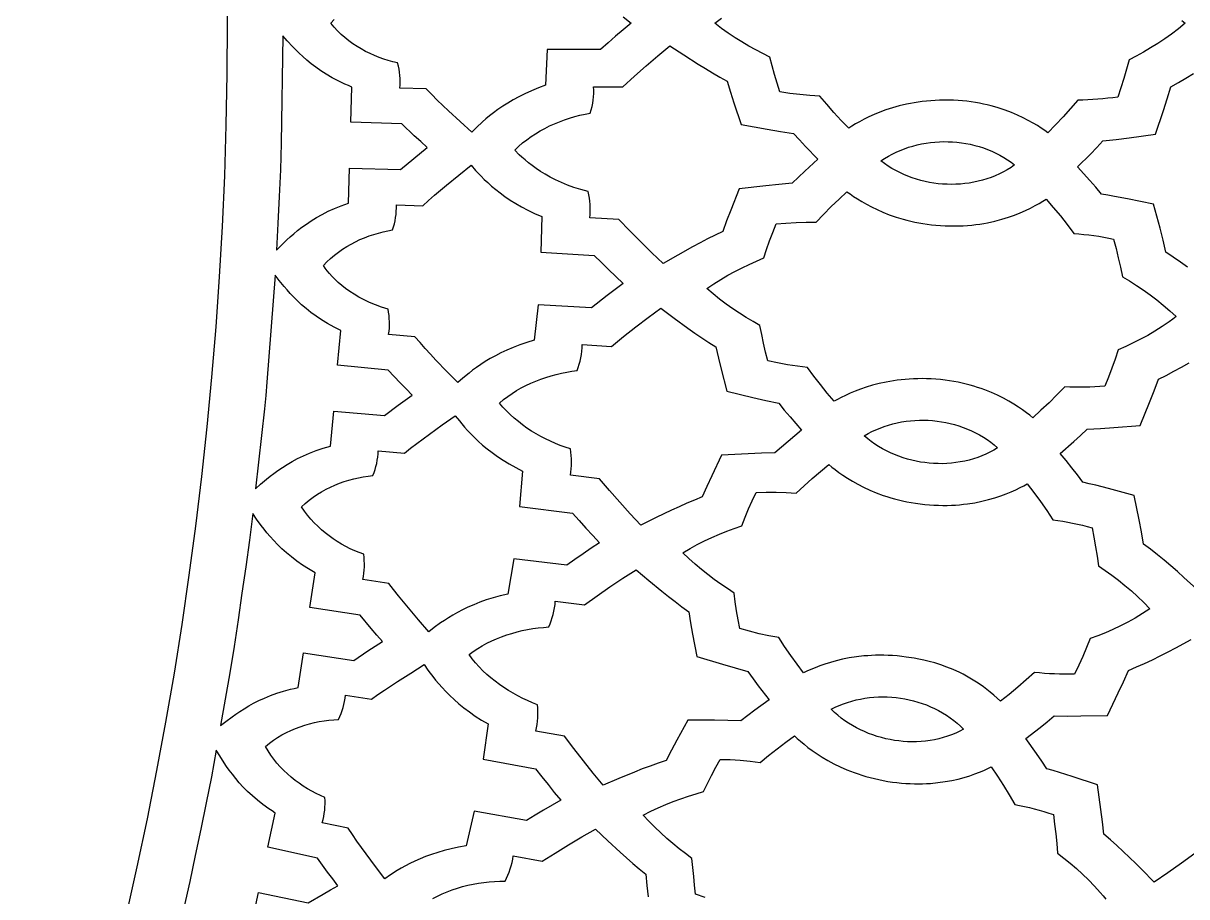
# Model space of a CAD drawing. Extents: x -550 to 550, y -550 to 550.
# Drawn here: x 336.6 to 441.3, y -78.6 to 0 of the extents above; entities that cross this region are included whole.
import ezdxf

# ---------------------------------------------------------------- set-up
doc = ezdxf.new("R2010")
doc.units = 0
doc.layers.add('LAYER_1', color=18, linetype='CONTINUOUS')
doc.layers.add('LAYER_10', color=4, linetype='CONTINUOUS')

msp = doc.modelspace()

# ---------------------------------------------------------------- linework, layer by layer
at = {"layer": 'LAYER_1'}
msp.add_lwpolyline([(0, 549.9999999999998, 0.4142135623730951), (-550, -4.34e-14, 0.4142135623730951), (0, -549.9999999999998, 0.4142135623730951), (550, -4.34e-14, 0.4142135623730951)], format="xyb", close=True, dxfattribs=at)
for points in [[(390.6041266297158, 0.5766104530025714), (391.297607421875, -0.0010000000525921), (390.6041266096468, -0.5786104539468488), (389.9168530785062, -1.163392981868273), (389.2354703298899, -1.754862950028682), (388.5596618652344, -2.352535724639893), (383.7478942871094, -2.369419097900391), (383.6156005859375, -5.577331066131592), (382.9595269610803, -5.814370763396285), (382.3393928263871, -6.066377154846021), (381.7543995860473, -6.330894970769108), (381.20374864425, -6.605468941453852), (380.6866414051846, -6.887643797188554), (380.2022792730404, -7.174964268261522), (379.7498636520067, -7.464975084961061), (379.3285959462727, -7.755220977575476), (378.9376775600277, -8.043246676393071), (378.576309897461, -8.326596911702154), (378.243694362762, -8.602816413791027), (377.9390323601199, -8.869449912947998), (377.4103745677635, -9.36413782361945), (376.9839477539062, -9.79101848602295), (375.9322110004426, -8.842783551723592), (374.8906293967937, -7.883026033551298), (374.3764402218686, -7.396271978808239), (373.8681419692597, -6.903572086051475), (373.3668520172545, -6.40390462459918), (372.8736877441406, -5.896247863769531), (370.5031127929688, -5.834432601928711), (370.5224908577202, -5.550317682229917), (370.5288982588606, -5.264778189649545), (370.5224553186664, -4.978659038427294), (370.5032823594137, -4.692805142802859), (370.4714997033789, -4.408061417015942), (370.4272276728381, -4.125272775306239), (370.3705865900676, -3.845284131913449), (370.3016967773438, -3.568940401077271), (369.8813157195162, -3.467133965670016), (369.4621024329891, -3.34974855362218), (369.045078868645, -3.21665995022722), (368.6312669773663, -3.067743940778589), (368.2216887100356, -2.902876310569745), (367.8173660175351, -2.721932844894143), (367.4193208507475, -2.524789329045237), (367.0285751605551, -2.311321548316482), (366.6461508978405, -2.081405288001336), (366.2730700134862, -1.834916333393251), (365.9103544583747, -1.571730469785685), (365.5590261833883, -1.291723482472091), (365.2201071394095, -0.9947711567459266), (364.8946192773209, -0.680749277900646), (364.5835845480048, -0.3495336312297046), (364.2880249023438, -0.0010000020265579), (364.5835845330755, 0.3475336364859544)], [(440.8504146339371, 0.2527592033626813), (441.1515808105469, -0.0010000020265579), (440.5471645431041, -0.5006035325623686), (439.9345957973678, -0.9698520341203991), (439.314240800328, -1.411354389826524), (438.6864657789749, -1.827719482806615), (438.0516369602989, -2.221556196186548), (437.41012057129, -2.595473413092196), (436.7622828389384, -2.952080016649432), (436.1084899902344, -3.293984889984131), (435.873473943893, -4.133135905327554), (435.627027413139, -4.969085881801671), (435.3691988286475, -5.801595145539626), (435.1000366210938, -6.630424022674561), (434.6532439939006, -6.693106234880455), (434.20523646347, -6.748055478450794), (433.7562144022487, -6.7952798756627), (433.3063781826836, -6.83478754879329), (432.8559281772215, -6.866586620119689), (432.4050647583093, -6.890685211919013), (431.9539882983938, -6.907091446468383), (431.5028991699219, -6.915813446044922), (430.8533251239733, -7.672348733817311), (430.1866117060372, -8.41416610283898), (429.5033441440669, -9.140769917740352), (428.8041076660156, -9.851664543151855), (428.5268464912898, -9.649655923909409), (428.2116870800137, -9.43263292863621), (427.8587559785896, -9.204338835396634), (427.4681797334199, -8.968516922255048), (427.0400848909072, -8.728910467275828), (426.5745979974539, -8.48926274852334), (426.0718455994626, -8.253317044061959), (425.5319542433354, -8.024816631956057), (424.955050475475, -7.807504790270004), (424.3412608422838, -7.605124797068171), (424.0205733719399, -7.510704018043954), (423.6907118901642, -7.421419930414932), (423.3516922152571, -7.33774044393915), (423.0035301655187, -7.260133468374655), (422.6462415592495, -7.189066913479494), (422.2798422147497, -7.125008689011714), (421.9043479503198, -7.06842670472936), (421.5197745842598, -7.019788870390479), (421.1261379348701, -6.979563095753118), (420.7234538204512, -6.948217290575322), (420.3117380593033, -6.92621936461514), (419.8910064697266, -6.914037227630615), (419.4717754844748, -6.912176847404246), (419.0611697362992, -6.920006799060366), (418.6592170459862, -6.937079361920886), (418.2659452343223, -6.962946815307717), (417.8813821220943, -6.997161438542769), (417.5055555300885, -7.039275510947952), (417.1384932790918, -7.088841311845179), (416.7802231898905, -7.145411120556361), (416.4307730832713, -7.208537216403405), (416.0901707800208, -7.277771878708226), (415.435620866772, -7.432776019978834), (414.8167960164368, -7.606841778943474), (414.2339187953078, -7.796387390177429), (413.6872117696776, -7.997831088255987), (413.1768975058388, -8.207591107754435), (412.7031985700841, -8.422085683248056), (412.2663375287059, -8.63773304931214), (411.8665369479971, -8.850951440521971), (411.5040193942502, -9.058159091452834), (411.1790074337578, -9.255774236680018), (410.8917236328125, -9.440215110778809), (410.2188877404175, -8.735489641551386), (409.559715684402, -8.017712443576777), (408.9148370923378, -7.287082651590879), (408.2848815917969, -6.54379940032959), (407.384419580534, -6.492284685786672), (406.4855859047351, -6.412288059794321), (405.5897325919984, -6.303915753552332), (404.6982116699219, -6.167273998260498), (404.455220554173, -5.392834113334593), (404.2229950545239, -4.615015267089744), (404.0017085510504, -3.834016871292027), (403.7915344238281, -3.05003833770752), (403.1541991167537, -2.729018079043721), (402.5215648866777, -2.395745276980875), (401.8939343861156, -2.047759127033318), (401.2716102675832, -1.682598824715384), (400.654895183596, -1.297803565541406), (400.0440917866698, -0.8909125450257194), (399.4395027293201, -0.4594649586826586), (398.8414306640625, -0.0010000020265579), (399.439502715642, 0.4574649648286148)], [(441.3666117860056, -21.93520757659194), (440.7287531423988, -21.47631013662838), (440.0824951313281, -21.02973156440191), (439.4268188476562, -20.59723854064941), (439.1708814340403, -19.5133534830954), (438.8949552327803, -18.43423712094301), (438.3230895996094, -16.28094291687012), (435.9783453636579, -15.80014293821525), (434.803008667226, -15.57570035534729), (434.2138201885988, -15.47229136084223), (433.6233215332031, -15.37659454345703), (433.1092415040408, -14.74400218592622), (432.5776279432857, -14.12568407320548), (431.4837799072266, -12.91509389877319), (432.636766185951, -11.76707057171635), (433.2030448609912, -11.18351861812141), (433.7536010742188, -10.58546924591064), (434.9436035498263, -10.45726115063197), (436.1307809643994, -10.3035129265138), (438.5011291503906, -9.96381664276123), (439.2071937390558, -7.848724430432751), (439.5503877177763, -6.788086214356244), (439.8739013671875, -5.721429347991943), (440.555540843043, -5.328916347315737), (441.2286405583417, -4.921785835948032), (441.8941108991477, -4.501862476957741)], [(442.2056579589844, -50.88897323608398), (441.0438501799525, -49.83322330122067), (440.4565550801499, -49.31196532569079), (439.8634959834584, -48.79739419182042), (439.2635454973553, -48.29121653490328), (438.6555762293171, -47.79513899023311), (438.038460786821, -47.31086819310364), (437.4110717773438, -46.84011077880859), (437.2236405014639, -45.74325841128984), (437.0159490997634, -44.64991637780439), (436.5802307128906, -42.4669189453125), (434.2694664336425, -41.84685272461138), (433.1101674284203, -41.55258036847741), (432.5284723506566, -41.41415298732666), (431.9450073242188, -41.28334808349609), (431.707908666924, -40.94839358378639), (431.4637855896062, -40.618534632797), (430.9595809730646, -39.97044631071856), (430.4426230709183, -39.33176898473958), (429.9231414794922, -38.69518852233887), (431.1460943912734, -37.61840073536464), (431.7479945861954, -37.06989753467734), (432.3351440429688, -36.50601196289062), (433.5311948455185, -36.44923047184911), (434.7259546967812, -36.36679407809847), (437.1134033203125, -36.16955184936523), (437.9508635962284, -34.10098764813617), (438.3599931984522, -33.06301418347475), (438.7499084472656, -32.017822265625), (439.4550373313219, -31.66684723183159), (440.1525360141494, -31.30078029586914), (440.8432025489261, -30.9214964522153), (441.5278349888301, -30.53087069534772)], [(442.0216192179802, -74.65634147536856), (440.8202633729865, -75.54242936652855), (439.6017506950153, -76.40476961543989), (438.3667602539062, -77.24282836914062), (437.2728388774874, -76.11991047301589), (436.7190806187472, -75.56468160178245), (436.1591532229273, -75.01578658584585), (435.5918286224837, -74.47486077826419), (435.0158787498722, -73.94353953209564), (434.4300755375486, -73.42345820039836), (433.8331909179688, -72.91625213623047), (433.7151086884058, -71.8104416706352), (433.5765540983311, -70.70686792157028), (433.2741394042969, -68.50277709960938), (430.9942249199581, -67.74411540217686), (429.8494470063646, -67.3802161130811), (429.2745081814644, -67.20681044113793), (428.6973571777344, -67.04088592529297), (428.2488398285175, -66.35202563480861), (427.7826194598879, -65.67470925776405), (426.8271484375, -64.33528518676758), (428.115775074092, -63.33407069871487), (428.7511600809826, -62.82279501061256), (429.3727722167969, -62.29526519775391), (430.5705944579066, -62.31018421134523), (431.7686637096214, -62.29941953951018), (434.1646728515625, -62.24546432495117), (435.1306485756706, -60.23162549932531), (435.6042794295508, -59.22041833891873), (436.0592041015625, -58.20081329345703), (436.7843780807941, -57.89370487388165), (437.5032070668176, -57.57168304781007), (438.2161147902308, -57.23620938361422), (438.9235249816313, -56.88874544966605), (439.625861371617, -56.53075281433751), (440.3235476907856, -56.16369304600054), (441.7066650390625, -55.40821838378906)], [(397.9634384963626, -78.62677110690046), (397.111328125, -78.3332290649414), (397.0188106600072, -77.52772076700136), (396.937265499606, -76.72097115636866), (396.78515625, -75.10629272460938), (396.2079702068947, -74.6750308359434), (395.6374947854813, -74.23259772135043), (395.074440519904, -73.77662451432707), (394.5195179443072, -73.30474234836996), (393.973437592835, -72.81458235697573), (393.4369099996318, -72.30377567364101), (392.9106456988418, -71.76995343186248), (392.3953552246094, -71.21074676513672), (393.0684472800937, -70.86706585161599), (393.7431959609026, -70.55110090551872), (394.4197298745656, -70.26037653078072), (395.0981776286121, -69.99241733133783), (395.7786678305713, -69.74474791112593), (396.4613290879726, -69.51489287408081), (397.1462900083452, -69.30037682413837), (397.8336791992188, -69.09872436523438), (398.1875163167069, -68.3659526586097), (398.5516602068317, -67.63815882908817), (398.9259160711773, -66.91551005706847), (399.3100891113281, -66.19817352294922), (400.212429432109, -66.22308697457734), (401.1139818389566, -66.2765412153639), (402.0133986730056, -66.35842330427907), (402.9093322753906, -66.46862030029297), (403.6681057006072, -65.85243716616505), (404.4392866101085, -65.25158428170974), (405.2207131305712, -64.663962083548), (406.0102233886719, -64.08747100830078), (406.260254949773, -64.31908834461922), (406.5447582005629, -64.5706621234174), (406.8641791474661, -64.83860101894174), (407.2189637969067, -65.11931370543863), (407.6095581553092, -65.40920885715443), (408.0364082290977, -65.7046951483355), (408.4999600246965, -66.00218125322826), (409.0006595485301, -66.29807584607906), (409.5389528070226, -66.58878760113431), (410.1152858065984, -66.87072519264038), (410.7301045536817, -67.14029729484365), (411.0520854595463, -67.26932399815873), (411.3838550546969, -67.39391258199049), (411.7254690899366, -67.51361413061977), (412.0769833160683, -67.62797972832732), (412.4384534838952, -67.73656045939396), (412.8099353442202, -67.83890740810048), (413.1914846478464, -67.93457165872769), (413.5831571455768, -68.02310429555638), (413.9850085882145, -68.10405640286734), (414.3970947265625, -68.1769790649414), (414.814031657141, -68.24027003421551), (415.223857315558, -68.29233440368431), (415.6264704581207, -68.33362525772077), (416.0217698411363, -68.36459568069793), (416.4096542209122, -68.38569875698877), (416.7900223537555, -68.3973875709663), (417.1627729959735, -68.40011520700351), (417.5278049038733, -68.39433474947342), (417.8850168337624, -68.38049928274901), (418.2343075419478, -68.35906189120328), (418.908720318437, -68.29519367113991), (419.5502332837985, -68.2063547642673), (420.1580364884906, -68.09616984556948), (420.731319982971, -67.96826359003043), (421.2692738176977, -67.82626067263415), (421.7710880431287, -67.67378576836467), (422.2359527097219, -67.514463552206), (422.6630578679352, -67.35191869914212), (423.0515935682265, -67.18977588415706), (423.4007498610538, -67.03165978223481), (423.709716796875, -66.88119506835938), (424.2704255812922, -67.70171080078892), (424.8081071513442, -68.5379088682985), (425.3245400163297, -69.38754118879264), (425.8215026855469, -70.24835968017578), (426.2634229091425, -70.33741356405645), (426.703960147819, -70.43402235345667), (427.1429144891515, -70.53816133602105), (427.5800860207149, -70.64980579939422), (428.0152748300845, -70.7689310312208), (428.4482810048355, -70.89551231914541), (428.8789046325426, -71.02952495081266), (429.3069458007812, -71.17094421386719), (429.4163741649263, -72.03339148569538), (429.513966756262, -72.89734033715831), (429.5997160451502, -73.76254539638487), (429.6736145019531, -74.6287612915039), (430.2525770211948, -75.08125303102251), (430.8230299467268, -75.54716691773257), (431.384158860096, -76.02900641848484), (431.9351493428489, -76.52927500013013), (432.4751869765324, -77.05047612951915), (433.0034573426931, -77.59511327350268), (433.5191460228776, -78.16568989893145), (433.7720177249622, -78.46148785057866), (434.0214385986328, -78.76470947265625)], [(357.4626263649805, -79.71174651398417), (357.77099609375, -78.16743469238281), (362.2526550292969, -79.09847259521484), (363.586475180135, -78.32301188019795), (364.258011171697, -77.94314593626018), (364.9337158203125, -77.57055282592773), (364.4628134909171, -76.95424586458913), (363.9986345813828, -76.33297304788331), (363.0849914550781, -75.0798110961914), (358.6118774414062, -74.10746765136719), (359.2911376953125, -71.0315933227539), (358.9984509975319, -70.8446071936369), (358.7160756277334, -70.65514993832596), (358.1814083170452, -70.27008431284321), (357.6854346531727, -69.87892097374751), (357.2264535260406, -69.48418444848079), (356.8027638255738, -69.08839926448493), (356.412664441697, -68.69408994920188), (356.0544542643349, -68.30378103007351), (355.7264321834124, -67.91999703454172), (355.4268970888542, -67.54526249004843), (355.154147870585, -67.18210192403552), (354.9064834185297, -66.83303986394492), (354.6822026226131, -66.50060083721851), (354.2969875588947, -65.89568999362592), (353.9848937988281, -65.38756561279297), (353.7717553706594, -66.57357191689644), (353.548050104358, -67.75762857023786), (353.0768236581172, -70.12135286549555), (352.5869836616264, -72.4816583802882), (352.0942993164062, -74.84146499633789), (351.5911653652924, -77.198781954735), (351.06346915612, -79.55062690826244)], [(373.4590095635126, -78.71385920970937), (373.88325295353, -78.49266284818678), (374.3179834166019, -78.28910003136808), (374.762121636006, -78.10298392538385), (375.2145882950199, -77.93412769636475), (375.6743040769211, -77.78234451044136), (376.1401896649872, -77.64744753374427), (376.6111657424959, -77.52924993240411), (377.0861529927248, -77.4275648725515), (377.5640720989513, -77.34220552031704), (378.0438437444532, -77.27298504183133), (378.5243886125079, -77.219716603225), (379.0046273863932, -77.18221337062863), (379.4834807493866, -77.16028851017288), (379.9598693847656, -77.15375518798828), (380.0975548381964, -76.88857821483967), (380.2230860105726, -76.61631597702592), (380.3360673646437, -76.33788948476624), (380.4361033631585, -76.05421974827992), (380.5227984688664, -75.76622777778618), (380.5957571445166, -75.47483458350432), (380.6545838528583, -75.18096117565355), (380.6988830566406, -74.88552856445312), (383.2910766601562, -75.36927032470703), (384.4786198347679, -74.62509955362978), (385.6756203901024, -73.89603992875814), (386.8811471151317, -73.18111091323789), (388.0942687988281, -72.47933197021484), (389.2019433837191, -73.52161939292205), (390.3196737385217, -74.55354791735994), (390.8852682036595, -75.0618711773652), (391.4569266600986, -75.56309701436788), (392.035832457447, -76.0557228622229), (392.6231689453125, -76.53824615478516), (392.7269064898347, -77.55685425167479), (392.8501090334412, -78.57343433421806)]]:
    msp.add_lwpolyline(points, dxfattribs=at)
for points in [[(359.3927917480469, -20.40242195129395), (359.8125959888403, -19.97970395053703), (360.3275135399035, -19.48128224982879), (360.6232028055709, -19.21079843338989), (360.9457459973472, -18.92992779763951), (361.2961683147463, -18.64151671113645), (361.6754949572819, -18.34841154243949), (362.0847511244679, -18.0534586601074), (362.5249620158181, -17.75950443269899), (362.9971528308463, -17.46939522877303), (363.5023487690662, -17.18597741688831), (364.0415750299918, -16.91209736560361), (364.6158568131369, -16.65060144347771), (365.2262193180152, -16.40433601906942), (365.5452512159524, -16.28780423368399), (365.8736877441406, -16.1761474609375), (365.9807739257812, -13.02848720550537), (370.5577697753906, -13.144362449646), (371.7495055357358, -12.1478280217514), (372.9516906738281, -11.16339206695557), (372.3737386847695, -10.64095541532397), (371.8014565547028, -10.1124569099135), (370.6693725585938, -9.042403221130371), (366.0939331054688, -8.884369850158691), (366.1849365234375, -5.736074924468994), (365.8642830999542, -5.605043694374675), (365.5533063372939, -5.469701515904342), (364.9597848569522, -5.187475566191234), (364.4031762074315, -4.89217958004085), (363.8822845137505, -4.586596062164379), (363.3959139009282, -4.273507517273003), (362.9428684939834, -3.955696450077907), (362.521952417935, -3.635945365290277), (362.1319697978018, -3.317036767621297), (361.7717247586029, -3.001753161782151), (361.440021425357, -2.692877052484023), (361.1356639230831, -2.393190944438099), (360.8574563768, -2.105477342355563), (360.3747076522816, -1.577097674925395), (359.9822082519531, -1.129998087882996), (359.8300933837891, -10.77069997787476), (359.7966533142052, -11.97553146168545), (359.7524035714621, -13.17994272315218), (359.6409671928831, -15.58785003109409), (359.5147685008215, -17.99511280578112)], [(380.8337707519531, -11.39928102493286), (381.1788205401258, -11.07464842080224), (381.5396901700352, -10.76552476957482), (381.9152702943528, -10.47191619507304), (382.3044515657501, -10.19382882111932), (382.7061246368988, -9.931268771536104), (383.1191801604704, -9.684242170145831), (383.5425087891364, -9.452755140770932), (383.9750011755685, -9.236813807233846), (384.415547972438, -9.036424293357005), (384.8630398324168, -8.851592722962842), (385.3163674081761, -8.682325219873794), (385.7744213523877, -8.5286279079123), (386.2360923177231, -8.39050691090079), (386.7002709568538, -8.267968352661702), (387.1658479224515, -8.16101835701747), (387.6317138671875, -8.069663047790527), (387.7174013961504, -7.783732362105189), (387.7897517446038, -7.493093157321088), (387.8485673356835, -7.198729934609601), (387.8936505925254, -6.901627195142107), (387.9248039382655, -6.602769440089987), (387.9418297960398, -6.303141170624618), (387.9445305889841, -6.003726887917378), (387.9327087402344, -5.705511093139648), (390.5692749023438, -5.718616008758545), (391.6039335383711, -4.769230802909111), (392.6532835988596, -3.835862657026409), (393.7166901021059, -2.918523978033029), (394.7935180664062, -2.017227172851562), (396.0615891453572, -2.849286286803328), (397.3399081546306, -3.666153191886683), (397.9849885999591, -4.064831849059104), (398.6351245880535, -4.454843193562097), (399.291147305642, -4.834564138578223), (399.9538879394531, -5.202371597290039), (400.2465898460206, -6.186403885512879), (400.5579997146879, -7.164824360586774), (401.1980590820312, -9.116369247436523), (403.5570302233814, -9.534910393686221), (404.7385198554163, -9.731666046153716), (405.9233093261719, -9.906416893005371), (406.458083930122, -10.49681149122566), (407.006699158935, -11.07466364763201), (408.1199493408203, -12.21587991714478), (406.950808105054, -13.29317017396812), (406.3699351580168, -13.83535981967345), (405.8013610839844, -14.39013576507568), (404.6076947982242, -14.49370698568775), (403.4160044828336, -14.61943152878527), (401.0351257324219, -14.89609813690186), (400.2735747113116, -16.80554631190074), (399.9012415859114, -17.76345382279909), (399.5472717285156, -18.72814750671387), (398.8625794787536, -19.05564102459462), (398.1838647413296, -19.3954172888541), (397.5103964968919, -19.74580761211612), (396.8414437260888, -20.10514330700449), (395.5141605279794, -20.84397606215557), (394.1961669921875, -21.59856605529785), (393.1779838389471, -20.63460848944808), (392.1741749900607, -19.65546141639771), (391.1853980919448, -18.66115420704789), (390.2123107910156, -17.6517162322998), (387.5797119140625, -17.50713157653809), (387.610251257884, -17.21034819810843), (387.6263767632199, -16.91145463562453), (387.6282214260674, -16.6114466731732), (387.6159182424241, -16.31132009484124), (387.5896002082874, -16.01207068471546), (387.5494003196545, -15.71469422688268), (387.4954515725232, -15.42018650542971), (387.4278869628906, -15.12954330444336), (386.7777204392033, -14.95689590931858), (386.1614715659491, -14.76376541279214), (385.5786732540494, -14.55281265095455), (385.0288584144259, -14.32669845989632), (384.5115599580004, -14.08808367570795), (384.0263107956943, -13.83962913447997), (383.5726438384291, -13.58399567230287), (383.1500919971267, -13.32384412526716), (382.7581881827084, -13.06183532946336), (382.3964653060959, -12.80063012098197), (382.064456278211, -12.54288933591351), (381.7616940099749, -12.29127381034848), (381.4877114123096, -12.04844438037739), (381.2420413961364, -11.81706188209075)], [(413.7873840332031, -12.38548994064331), (414.1141219006108, -12.16548278891552), (414.4522494419025, -11.96007981653718), (414.8007847941605, -11.76933664736355), (415.1587460944672, -11.59330890524993), (415.5251514799052, -11.43205221405161), (415.8990190875567, -11.28562219762385), (416.2793670545041, -11.15407447982196), (416.6652135178299, -11.0374646845012), (417.0555766146164, -10.93584843551688), (417.4494744819461, -10.84928135672426), (417.8459252569014, -10.77781907197864), (418.2439470765647, -10.7215172051353), (418.6425580780182, -10.68043138004952), (419.0407763983446, -10.65461722057658), (419.4376201746262, -10.64413035057177), (419.8321075439453, -10.64902639389038), (420.2295920334705, -10.66447264222391), (420.6286853634035, -10.69595501501328), (421.0283722484736, -10.74333955171653), (421.4276374034099, -10.80649229179172), (421.8254655429416, -10.88527927469691), (422.220841381798, -10.97956653989016), (422.6127496347081, -11.08922012682951), (423.0001750164012, -11.21410607497302), (423.3821022416063, -11.35409042377875), (423.7575160250528, -11.50903921270475), (424.1254010814698, -11.67881848120907), (424.4847421255864, -11.86329426874978), (424.8345238721318, -12.06233261478492), (425.1737310358352, -12.27579955877255), (425.5013483314258, -12.50356114017073), (425.8163604736328, -12.7454833984375), (425.4902773200615, -12.97067313261099), (425.1519563811621, -13.18032367369508), (424.8024705631222, -13.37442941830948), (424.4428927721294, -13.55298476307386), (424.0742959143714, -13.71598410460791), (423.6977528960357, -13.86342183953134), (423.31433662331, -13.99529236446382), (422.925120002382, -14.11159007602504), (422.5311759394392, -14.2123093708347), (422.1335773406693, -14.29744464551249), (421.7333971122598, -14.36699029667809), (421.3317081603985, -14.42094072095119), (420.929583391273, -14.45929031495149), (420.5280957110709, -14.48203347529867), (420.1283180259799, -14.48916459861243), (419.7313232421875, -14.48067808151245), (419.3365548690901, -14.46179960952112), (418.9405716446637, -14.42716004770307), (418.5442988134085, -14.37693474996937), (418.1486616198245, -14.31129907023107), (417.7545853084117, -14.23042836239927), (417.3629951236704, -14.13449798038501), (416.9748163101006, -14.02368327809938), (416.5909741122023, -13.89815960945344), (416.2123937744757, -13.75810232835827), (415.8400005414208, -13.60368678872493), (415.4747196575377, -13.43508834446449), (415.1174763673266, -13.25248234948803), (414.7691959152875, -13.05604415770661), (414.4308035459205, -12.84594912303131), (414.1032245037258, -12.62237259937318)], [(363.622802734375, -21.78660297393799), (363.9391273854058, -21.45651840050325), (364.2698611550888, -21.14462549216772), (364.6139926484527, -20.85074036685845), (364.9705104705259, -20.57467914250244), (365.3384032263367, -20.31625793702674), (365.7166595209137, -20.07529286835837), (366.1042679592852, -19.85160005442437), (366.5002171464797, -19.64499561315176), (366.9034956875257, -19.45529566246757), (367.3130921874516, -19.28231632029883), (367.7279952512859, -19.12587370457256), (368.147193484057, -18.98578393321581), (368.5696754907933, -18.86186312415558), (368.9944298765233, -18.75392739531893), (369.4204452462754, -18.66179286463286), (369.8467102050781, -18.58527565002441), (369.9328243539121, -18.31371034501763), (370.0069540673064, -18.03774137209353), (370.0689224850086, -17.75820355635614), (370.118552746766, -17.47593172290951), (370.1556679923261, -17.19176069685767), (370.1800913614363, -16.90652530330467), (370.1916459938441, -16.62106036735454), (370.1901550292969, -16.33620071411133), (372.5602722167969, -16.416259765625), (373.0844345956331, -15.93907048916936), (373.6162081252032, -15.470343062211), (374.1545414292298, -15.00899022446332), (374.6983831314348, -14.55392471563976), (375.7983862252692, -13.65830664361863), (376.9078063964844, -12.77479076385498), (377.3067187017243, -13.22641303827542), (377.5423974109694, -13.48110432196586), (377.8034848190169, -13.75184232242949), (378.0909261716561, -14.03622200400608), (378.4056667146761, -14.33183833103541), (378.7486516938662, -14.63628626785727), (379.1208263550156, -14.94716077881144), (379.5231359439135, -15.2620568282377), (379.9565257063493, -15.57856938047582), (380.421940888112, -15.89429339986559), (380.9203267349909, -16.20682385074678), (381.4526284927752, -16.51375569745919), (382.0197914072542, -16.81268390434258), (382.6227607242171, -17.10120343573674), (383.2624816894531, -17.37690925598145), (383.1929321289062, -20.58654403686523), (387.9948120117188, -20.8911304473877), (388.6318169304379, -21.52807605980993), (389.2747878230156, -22.15912730440404), (389.9240682647788, -22.78379867174426), (390.5800018310547, -23.40160465240479), (389.150628776831, -24.48478608912533), (387.736083984375, -25.58671188354492), (382.9316101074219, -25.31578063964844), (382.598388671875, -28.50931739807129), (381.9283382994041, -28.70669895168288), (381.2932891457825, -28.92115399698946), (380.6925917847934, -29.15018548528151), (380.1255967902205, -29.39129636784955), (379.591654735847, -29.64198959598406), (379.0901161954565, -29.89976812097555), (378.6203317428323, -30.16213489411451), (378.1816519517579, -30.42659286669144), (377.7734273960168, -30.69064498999683), (377.3950086493924, -30.9517942153212), (377.045746285668, -31.20754349395503), (376.7249908786273, -31.45539577718883), (376.1664032297302, -31.91742116261829), (375.7140502929688, -32.31789398193359), (374.7235970410715, -31.30867692657804), (373.7440056240901, -30.28855612426874), (373.2612303507057, -29.77202692198708), (372.784707232466, -29.24991590774377), (372.3156151681759, -28.72127112313106), (371.8551330566406, -28.18514060974121), (369.4925537109375, -27.98166847229004), (369.5297024154131, -27.69941221092735), (369.5540018460571, -27.41491968731706), (369.5655157356443, -27.12904253395116), (369.5643078169496, -26.84263238332167), (369.5504418227474, -26.55654086792059), (369.5239814858126, -26.27161962023991), (369.4849905389198, -25.98872027277165), (369.4335327148438, -25.70869445800781), (368.8478400184001, -25.52539840475121), (368.2944997941959, -25.32321720169043), (367.772937143113, -25.10443096194069), (367.2825771660333, -24.87131979861726), (366.822844963839, -24.62616382483538), (366.3931656374118, -24.3712431537103), (365.9929642876339, -24.10883789835726), (365.6216660153873, -23.84122817189152), (365.2786959215538, -23.57069408742833), (364.9634791070155, -23.29951575808292), (364.6754406726543, -23.02997329697055), (364.4140057193523, -22.76434681720647), (364.1785993479914, -22.50491643190593), (363.9686466594535, -22.25396225418417), (363.7835727546208, -22.01376439715644)], [(398.1133270263672, -23.85292625427246), (398.737962945342, -23.43115067554858), (399.3676914007896, -23.03671742853062), (400.0023273902863, -22.66715339108479), (400.6416859114082, -22.31998544107726), (401.2855819617316, -21.99274045637422), (401.9338305388326, -21.68294531484186), (402.5862466402873, -21.38812689434636), (403.2426452636719, -21.10581207275391), (403.5017125435787, -20.33587336585567), (403.7716740384026, -19.56960140304828), (404.0523439241815, -18.8071835429465), (404.3435363769531, -18.04880714416504), (405.241891678767, -17.96575109262006), (406.1428781050862, -17.91115649305843), (407.0451412381395, -17.88505680904644), (407.9473266601562, -17.88748550415039), (408.6228196188194, -17.18329126498817), (409.3124234462695, -16.49263910384058), (410.0154856555653, -15.81567358011901), (410.7313537597656, -15.15253925323486), (411.0066986981167, -15.35390069042355), (411.318911790173, -15.57064550790048), (411.6679830072965, -15.79918738354523), (412.0539023208489, -16.03593999523744), (412.4766597021921, -16.2773170208567), (412.9362451226882, -16.51973213828263), (413.4326485536989, -16.75959902539483), (413.965859966586, -16.99333136007292), (414.5358693327116, -17.21734282019649), (415.1426666234374, -17.42804708364516), (415.7862418101255, -17.62185782829854), (416.1218179805059, -17.71130740541437), (416.4665848641375, -17.79518873203624), (416.8205412074407, -17.87305351789908), (417.1836857568355, -17.94445347273786), (417.5560172587424, -18.00894030628752), (417.9375344595814, -18.06606572828301), (418.3282361057728, -18.1153814484593), (418.7281209437369, -18.15643917655132), (419.137187719894, -18.18879062229402), (419.5554351806641, -18.21198749542236), (419.9765075569662, -18.22500201968499), (420.3891581477167, -18.22767552166025), (420.7933434578983, -18.22047447451463), (421.1890199924937, -18.20386535141462), (421.5761442564854, -18.17831462552672), (421.9546727548562, -18.14428877001743), (422.3245619925887, -18.10225425805325), (422.6857684746655, -18.05267756280066), (423.0382487060693, -17.99602515742617), (423.3819591917829, -17.93276351509627), (424.0428969460696, -17.78827841223623), (424.6682337773871, -17.6229540395525), (425.2576217255964, -17.44052218237706), (425.8107128305591, -17.24471462604187), (426.3271591321361, -17.03926315587891), (426.806612670189, -16.82789955722012), (427.2487254845788, -16.6143556153975), (427.653149615167, -16.402363115743), (428.0195371018149, -16.19565384358859), (428.3475399843836, -15.99795958426624), (428.6368103027344, -15.81301212310791), (429.29007519629, -16.5643797411292), (429.9264346661459, -17.33044780081423), (430.5453241784171, -18.11069168886717), (431.1461791992188, -18.90458679199219), (431.5958151199445, -18.94025976456117), (432.0449791702108, -18.98360145791441), (432.4934705793569, -19.03460888829621), (432.941088576722, -19.09327907195089), (433.3876323916453, -19.15960902512276), (433.8329012534659, -19.23359576405612), (434.2766943915232, -19.31523630499528), (434.7188110351562, -19.40452766418457), (434.9354132269607, -20.24789861719882), (435.1404748308511, -21.09423348046762), (435.3339461750777, -21.94329300746379), (435.5157775878906, -22.79483795166016), (436.146842709565, -23.17514202654897), (436.7711054637523, -23.56977360446472), (437.3880766232245, -23.98131603368443), (437.9972669607534, -24.41235266248512), (438.598187249111, -24.86546683914381), (439.1903482610692, -25.34324191193752), (439.7732607693999, -25.84826122914327), (440.346435546875, -26.38310813903809), (440.0340522980972, -26.62051167492908), (439.719701724743, -26.84946855968099), (439.0853206466596, -27.28348596810459), (438.4437363973337, -27.68804754898287), (437.795393061474, -28.06604048698982), (437.1407347237894, -28.42035196679943), (436.4802054689889, -28.75386917308571), (435.8142493817811, -29.06947929052263), (435.143310546875, -29.37006950378418), (434.8560568246533, -30.19351546380943), (434.5575771134324, -31.01304516962803), (434.2479708938351, -31.82843695326078), (433.9273376464844, -32.63946914672852), (433.4774653414066, -32.67529530186012), (433.0268438158129, -32.70333650590091), (432.5756723812934, -32.72361141661956), (432.1241503494384, -32.73613869178477), (431.6724770318382, -32.74093698916525), (431.220851740083, -32.73802496652968), (430.7694737857631, -32.72742128164674), (430.3185424804688, -32.70914459228516), (429.6226247365609, -33.42530943009633), (428.9105349110143, -34.12575761002479), (428.1828825249802, -34.8100303235639), (427.4402770996094, -35.47766876220703), (427.1760052567761, -35.25937940150675), (426.8748025418156, -35.02385989443692), (426.53657375918, -34.77485214551194), (426.1612237133211, -34.51609805924618), (425.7486572086911, -34.25133954015402), (425.298779049742, -33.98431849274986), (424.8114940409258, -33.71877682154807), (424.2867069866947, -33.45845643106303), (423.7243226915006, -33.20709922580913), (423.1242459597954, -32.96844711030076), (422.8100431816425, -32.85505480636188), (422.4863815960314, -32.74624198905228), (422.1532493035185, -32.64247639643625), (421.8106344046605, -32.54422576657809), (421.4585250000137, -32.45195783754211), (421.0969091901347, -32.36614034739259), (420.72577507558, -32.28724103419383), (420.345110756906, -32.21572763601013), (419.9549043346694, -32.1520678909058), (419.5551439094266, -32.09672953694511), (419.1458175817341, -32.05018031219239), (418.7269134521484, -32.01288795471191), (418.3082084364898, -31.98593449956558), (417.897541741045, -31.9691733535131), (417.4949676962758, -31.9621589487948), (417.1005406326436, -31.96444571765098), (416.7143148806106, -31.97558809232197), (416.336344770638, -31.99514050504808), (415.9666846331879, -32.02265738806962), (415.6053887987218, -32.05769317362692), (415.2525115977015, -32.09980229396028), (414.9081073605886, -32.14853918131002), (414.2449350999321, -32.26411398601993), (413.6163066604461, -32.40085304567916), (413.0226566858239, -32.55519181821025), (412.4644198197594, -32.72356576153571), (411.9420307059462, -32.90241033357808), (411.4559239880779, -33.08816099225989), (411.0065343098481, -33.27725319550365), (410.5942963149505, -33.46612240123189), (410.2196446470788, -33.65120406736715), (409.8830139499266, -33.82893365183195), (409.5848388671875, -33.99574661254883), (408.9573755891964, -33.25219103457255), (408.344356393106, -32.4964403152935), (407.7464148598375, -31.72872126942239), (407.1641845703125, -30.94926071166992), (406.2686403577279, -30.84400857425247), (405.3764244350198, -30.71042631353442), (404.4888826473407, -30.54869111867488), (403.6073608398438, -30.35898017883301), (403.4133607041016, -29.57152538540406), (403.2303344217576, -28.78136622484725), (403.0584150374215, -27.98871851287146), (402.8977355957031, -27.19379806518555), (402.2788695947661, -26.83361067362861), (401.6654674069419, -26.46148619276998), (401.0577706870698, -26.07519008371663), (400.456021089989, -25.67248780757552), (399.860460270539, -25.25114482545359), (399.2713298835591, -24.8089265984578), (398.6888715838888, -24.34359858769511)], [(357.5213928222656, -41.85814666748047), (357.9669447846898, -41.46146317902394), (358.5121261540497, -40.99493816522237), (358.8242060666881, -40.74273594031008), (359.1637471714894, -40.48177435885301), (359.5316007485966, -40.2149537624483), (359.9286180781528, -39.94517449269313), (360.3556504403008, -39.67533689118463), (360.8135491151838, -39.40834129951998), (361.3031653829446, -39.14708805929631), (361.8253505237263, -38.89447751211079), (362.3809558176719, -38.65340999956058), (362.9708325449243, -38.42678586324283), (363.5958319856267, -38.21750544475471), (363.9217687485663, -38.12027548644586), (364.2568054199219, -38.02846908569336), (364.5612182617188, -34.89385604858398), (369.1234130859375, -35.28327941894531), (370.3583138086046, -34.35856688609006), (370.9780479454016, -33.89914389724437), (371.6027526855469, -33.44634056091309), (371.0585691674272, -32.89039602237064), (370.5204250938534, -32.32873265764718), (369.4573974609375, -31.19312286376953), (364.8998413085938, -30.76176261901855), (365.1880187988281, -27.62524795532227), (364.8762732890557, -27.47533788059615), (364.5744409731208, -27.32170033699719), (363.9998350715097, -27.00459620738018), (363.4628393914861, -26.67664229487014), (362.9620922305413, -26.34054532786597), (362.4962318861668, -25.99901203476658), (362.0638966558539, -25.65474914397086), (361.6637248370941, -25.3104633838777), (361.2943547273786, -24.96886148288603), (360.9544246241989, -24.63265016939473), (360.6425728250464, -24.30453617180269), (360.3574376274124, -23.98722621850883), (360.0976573287884, -23.68342703791204), (359.6487146185355, -23.12718790840529), (359.2848510742188, -22.65747261047363), (358.5286254882812, -32.26966667175293), (358.4274221251343, -33.47064871053146), (358.3144665168297, -34.67051008285338), (358.0626883578595, -37.06772813857626), (357.7920705975964, -39.46303545981935)], [(379.4563293457031, -34.15316390991211), (379.8210267597376, -33.84989237510307), (380.2005376704724, -33.5630305207292), (380.5937587302931, -33.29251913791632), (380.9995865915852, -33.03829901779022), (381.4169179067339, -32.80031095147674), (381.8446493281249, -32.57849573010169), (382.2816775081436, -32.37279414479089), (382.7268990991754, -32.18314698667017), (383.1792107536058, -32.00949504686531), (383.6375091238202, -31.85177911650215), (384.100690862204, -31.70993998670651), (384.5676526211428, -31.58391844860419), (385.0372910530219, -31.47365529332102), (385.508502810227, -31.3790913119828), (385.9801845451432, -31.30016729571537), (386.4512329101562, -31.23682403564453), (386.5546486031938, -30.95671398806966), (386.6450742270979, -30.67107873051205), (386.7222436451293, -30.38088607650247), (386.7858907205491, -30.08710383957168), (386.835749316618, -29.79069983325047), (386.8715532965969, -29.49264187106959), (386.8930365237467, -29.19389776655983), (386.8999328613281, -28.89543533325195), (389.5311279296875, -29.06620407104492), (390.6235075005008, -28.18061719386495), (391.7295605317981, -27.31190348811178), (392.848640914384, -26.46001759839184), (393.9801025390625, -25.62491416931152), (395.1938603542226, -26.5311544064314), (396.4187673211025, -27.42285458547585), (397.037727088224, -27.85931773139037), (397.6622645654194, -28.28742455659072), (398.2933098934034, -28.70560129234515), (398.9317932128906, -29.11227416992188), (399.1622137131795, -30.11179612640015), (399.4117339273621, -31.10686830012848), (399.9283447265625, -33.09279632568359), (402.2570279267468, -33.65159139556659), (403.4241203835492, -33.91861104979303), (404.5958251953125, -34.16385650634766), (405.0926592031138, -34.78503312721996), (405.6040831586171, -35.39453496516435), (406.6438293457031, -36.60004425048828), (405.4282158150492, -37.60709659042433), (404.8254454682739, -38.11626066733088), (404.2307739257812, -38.63467407226562), (403.032502405543, -38.66662890438872), (401.8348769553605, -38.72080378636651), (399.4406127929688, -38.85445404052734), (398.5604667869401, -40.71426883842161), (398.1286044280586, -41.64787327673999), (397.7146606445312, -42.58940505981445), (397.0104822592517, -42.87525748758645), (396.3115240603007, -43.17372370740615), (395.6171569478561, -43.48309380657301), (394.9267518220958, -43.80165787238647), (393.555311131339, -44.45952825315108), (392.1921691894531, -45.1336555480957), (391.2361787272272, -44.11084242281392), (390.2955004594606, -43.07371152447513), (389.3707758804208, -42.02234697235825), (388.462646484375, -40.95683288574219), (385.8434753417969, -40.65507507324219), (385.8925682990708, -40.36088775105102), (385.9274280591512, -40.06368834815493), (385.9481159793542, -39.76448035472047), (385.9546934169962, -39.46426726091423), (385.9472217293935, -39.16405255690277), (385.9257622738626, -38.86483973285266), (385.8903764077197, -38.56763227893045), (385.8411254882812, -38.27343368530273), (385.3879684652819, -38.12637962005259), (384.9372794935067, -37.96371066395996), (384.4900756266674, -37.78561678518505), (384.0473739184757, -37.59228795188804), (383.610191422643, -37.38391413222914), (383.1795451928811, -37.16068529436855), (382.7564522829014, -36.92279140646644), (382.3419297464156, -36.67042243668303), (381.9369946371354, -36.40376835317852), (381.5426640087722, -36.12301912411307), (381.1599549150379, -35.82836471764691), (380.7898844096438, -35.51999510194022), (380.4334695463017, -35.1981002451532), (380.0917273787231, -34.86287011544604), (379.7656749606198, -34.51449468097894)], [(361.6575622558594, -43.49244117736816), (361.9939912447272, -43.18203498228036), (362.3436533568057, -42.89063225433617), (362.7055551119857, -42.61798980698526), (363.0787030301584, -42.36386445367735), (363.4621036312145, -42.12801300786209), (363.8547634350451, -41.91019228298918), (364.2556889615411, -41.71015909250829), (364.6638867305933, -41.52767024986913), (365.0783632620929, -41.36248256852136), (365.4981250759307, -41.21435286191467), (365.9221786919977, -41.08303794349874), (366.3495306301847, -40.96829462672326), (366.7791874103829, -40.86987972503792), (367.210155552483, -40.7875500518924), (367.6414415763761, -40.72106242073637), (368.0720520019531, -40.67017364501953), (368.1750394041957, -40.40445242947698), (368.2663552441799, -40.13358913287979), (368.3457663760473, -39.85840458394541), (368.4130396539398, -39.5797196113913), (368.4679419319989, -39.29835504393488), (368.5102400643665, -39.01513171029359), (368.5397009051842, -38.73087043918487), (368.5560913085938, -38.44639205932617), (370.9172973632812, -38.66806411743164), (371.4702301384417, -38.22382523241865), (372.0304239671883, -37.78877384656112), (372.5967333203893, -37.36152338064399), (373.1680126689128, -36.94068725545218), (374.3208992353995, -36.11271171038423), (375.4799194335938, -35.29375457763672), (375.8529473366654, -35.76649456042146), (376.0733689147528, -36.0342334166078), (376.3178945396157, -36.31972274275617), (376.5876484330603, -36.62059095894108), (376.8837548168923, -36.93446648523708), (377.2073379129176, -37.25897774171869), (377.5595219429424, -37.59175314846044), (377.9414311287724, -37.93042112553686), (378.3541896922136, -38.27261009302249), (378.798921855072, -38.61594847099184), (379.2767518391533, -38.95806467951945), (379.7888038662637, -39.29658713867985), (380.3362021582089, -39.62914426854758), (380.9200709367951, -39.95336448919716), (381.5415344238281, -40.26687622070312), (381.2706298828125, -43.46557235717773), (386.0454711914062, -44.05675888061523), (386.6414440352261, -44.73046284072117), (387.2437399845401, -45.39864277923624), (387.8527326835274, -46.06083495392664), (388.4687957763672, -46.71657562255859), (387.725956584498, -47.20902250295453), (386.9885811873093, -47.70946499320883), (386.2562781420226, -48.21717163755451), (385.5286560058594, -48.73141098022461), (380.7486877441406, -48.1735954284668), (380.2155151367188, -51.34014892578125), (379.5338597510049, -51.49705581834191), (378.8861439907361, -51.67308129110202), (378.2718698036573, -51.8656958813996), (377.6905391375135, -52.07237012657272), (377.1416539400495, -52.29057456395942), (376.6247161590103, -52.51777973089774), (376.1392277421407, -52.75145616472574), (375.6846906371857, -52.98907440278144), (375.2606067918901, -53.2281049824029), (374.866478153999, -53.46601844092817), (374.5018066712572, -53.70028531569529), (374.1660942914095, -53.9283761440423), (373.5795546313765, -54.3559118108282), (373.1028747558594, -54.72838973999023), (372.177303763242, -53.66215729306747), (371.2632663214311, -52.58568104623236), (370.8136670042526, -52.04140264029283), (370.3706642613852, -51.49192465530939), (369.9354958216986, -50.93636754826011), (369.5093994140625, -50.37385177612305), (367.1632690429688, -50.02946090698242), (367.2180491794796, -49.75017815238687), (367.2601608336003, -49.46785677511795), (367.2896078740669, -49.18335126566183), (367.3063941696152, -48.89751611450464), (367.3105235889811, -48.61120581213251), (367.3020000009006, -48.32527484903158), (367.2808272741095, -48.04057771568799), (367.2470092773438, -47.75796890258789), (366.8397547797613, -47.60576999743084), (366.4357699270912, -47.43817913743752), (366.0360087685306, -47.25522612499657), (365.6414253532765, -47.05694076249664), (365.252973730526, -46.84335285232639), (364.8716079494761, -46.61449219687448), (364.4982820593239, -46.37038859852956), (364.1339501092664, -46.11107185968029), (363.7795661485005, -45.83657178271534), (363.4360842262234, -45.54691817002333), (363.1044583916322, -45.24214082399294), (362.7856426939237, -44.92226954701282), (362.4805911822951, -44.58733414147163), (362.1902579059436, -44.23736440975802), (361.9155969140659, -43.87239015426064)], [(412.2907409667969, -37.1082706451416), (412.6305089993131, -36.90833348934404), (412.9807431141538, -36.72362667551938), (413.3404627645035, -36.55415004072813), (413.708687403547, -36.39990342203073), (414.0844364844689, -36.26088665648766), (414.4667294604541, -36.13709958115938), (414.8545857846871, -36.02854203310637), (415.2470249103527, -35.93521384938908), (415.6430662906356, -35.85711486706798), (416.0417293787204, -35.79424492320356), (416.4420336277919, -35.74660385485627), (416.8429984910348, -35.71419149908658), (417.2436434216337, -35.69700769295495), (417.6429878727735, -35.69505227352187), (418.0400512976387, -35.70832507784777), (418.4338531494141, -35.73682594299316), (418.8293667478828, -35.77598362608529), (419.225541804453, -35.83123252929725), (419.6213689778791, -35.90238098967936), (420.0158389269156, -35.98923734428197), (420.407942310317, -36.0916099301554), (420.7966697868379, -36.20930708435), (421.1810120152327, -36.3421371439161), (421.5599596542561, -36.48990844590405), (421.9325033626624, -36.65242932736417), (422.2976337992062, -36.8295081253468), (422.654341622642, -37.02095317690228), (423.0016174917243, -37.22657281908094), (423.3384520652078, -37.44617538893313), (423.6638360018467, -37.67956922350917), (423.9767599603957, -37.92656265985941), (424.2762145996094, -38.18696403503418), (423.9388035028307, -38.39099656497049), (423.5902622646776, -38.57915905291826), (423.2316446454506, -38.7514715628091), (422.8640044054503, -38.90795415857465), (422.488395304977, -39.04862690414653), (422.1058711043313, -39.17350986345637), (421.7174855638135, -39.28262310043579), (421.3242924437243, -39.37598667901639), (420.927345504364, -39.45362066312983), (420.5276985060331, -39.51554511670773), (420.1264052090322, -39.56178010368171), (419.7245193736616, -39.59234568798338), (419.3230947602218, -39.60726193354439), (418.9231851290133, -39.60654890429635), (418.5258442403366, -39.59022666417087), (418.1321258544922, -39.55831527709961), (417.737136028665, -39.5157666922268), (417.3417668366079, -39.45755494991195), (416.9469539502372, -39.38387703518907), (416.5536330414692, -39.29492993309218), (416.1627397822201, -39.1909106286553), (415.7752098444063, -39.07201610691249), (415.3919788999441, -38.93844335289772), (415.0139826207499, -38.79038935164505), (414.6421566787398, -38.62805108818847), (414.2774367458302, -38.45162554756205), (413.9207584939375, -38.26130971479977), (413.5730575949779, -38.05730057493569), (413.2352697208677, -37.8397951130038), (412.9083305435233, -37.60899031403814), (412.5931757348609, -37.36508316307273)], [(395.9613342285156, -47.61757659912109), (396.6113641611315, -47.23407596968227), (397.2647746085427, -46.87816055443503), (397.9215371880377, -46.5473507154933), (398.5816235169054, -46.23916681497104), (399.2450052124344, -45.95112921498218), (399.9116538919131, -45.68075827764067), (400.5815411726305, -45.42557436506046), (401.254638671875, -45.18309783935547), (401.5616522062879, -44.43024943240273), (401.8792844918778, -43.68173238647017), (402.2073477737163, -42.937725162012), (402.545654296875, -42.19840621948242), (403.4476165838623, -42.16926796281795), (404.3505011644354, -42.16868086862342), (405.2529551090798, -42.19660543667479), (406.1536254882812, -42.25300216674805), (406.8722339763486, -41.59070393391999), (407.6040638909708, -40.94275766349498), (408.3484675729981, -40.30927812711838), (409.1047973632812, -39.69038009643555), (409.3672119572959, -39.90789677189385), (409.6655061244035, -40.14295069495799), (409.9998820956131, -40.39196346044997), (410.3705421019343, -40.65135666319183), (410.7776883743764, -40.91755189800557), (411.2215231439489, -41.18697075971321), (411.7022486416611, -41.45603484313676), (412.2200670985223, -41.72116574309823), (412.7751807455421, -41.97878505441963), (413.3677918137297, -42.225314371923), (413.9981025340945, -42.45717529043032), (414.3274584610339, -42.56648684844235), (414.6663151376461, -42.67078940476362), (415.0146978428072, -42.76963565874689), (415.3726318553935, -42.8625783097449), (415.7401424542812, -42.94917005711042), (416.1172549183465, -43.02896360019621), (416.5039945264655, -43.10151163835499), (416.9003865575143, -43.16636687093952), (417.3064562903692, -43.22308199730256), (417.7222290039062, -43.27120971679688), (418.1421312008144, -43.30941759703258), (418.5542364640647, -43.33679568874169), (418.9584737211425, -43.35380735247657), (419.3547718995328, -43.36091594878955), (419.7430599267208, -43.35858483823296), (420.1232667301917, -43.34727738135913), (420.4953212374307, -43.32745693872042), (420.8591523759228, -43.29958687086916), (421.2146890731533, -43.26413053835767), (421.5618602566072, -43.22155130173829), (422.2308217921264, -43.11687755838523), (422.8654684023617, -42.98927252522866), (423.4652315071942, -42.8424430866873), (424.0295425265052, -42.68009612717981), (424.557832880176, -42.5059385311249), (425.0495339880879, -42.32367718294124), (425.5040772701223, -42.13701896704754), (425.9208941461603, -41.94967076786248), (426.2994160360834, -41.76533946980476), (426.6390743597726, -41.58773195729307), (426.9393005371094, -41.42055511474609), (427.5443125781386, -42.20941582827663), (428.1315132421975, -43.01193876603512), (428.7003816015637, -43.82755436301239), (429.2503967285156, -44.65569305419922), (429.696970582221, -44.71817648229525), (430.1426153131415, -44.78828490704623), (430.5871302777737, -44.86600457063437), (431.030314832614, -44.95132171524189), (431.4719683341588, -45.04422258305098), (431.9118901389045, -45.14469341624385), (432.3498796033475, -45.25272045700271), (432.7857360839844, -45.36828994750977), (432.9490003841097, -46.22288208179553), (433.1005702380263, -47.07970836130153), (433.2404063034961, -47.93852768916067), (433.3684692382812, -48.79909896850586), (433.9745479040757, -49.21631166079693), (434.5729548262618, -49.6474277092295), (435.1630379475633, -50.09499437715), (435.744145210704, -50.56155892790485), (436.3156245584075, -51.04966862484048), (436.8768239333978, -51.56187073130332), (437.4270912783983, -52.10071251063978), (437.9657745361328, -52.66874122619629), (437.3150737154475, -53.09535068990245), (436.6594301108755, -53.49069137140658), (435.9988905014634, -53.85720968183695), (435.333501666258, -54.19735203232187), (434.663310384306, -54.51356483398963), (433.9883634346542, -54.80829449796855), (433.3087075963491, -55.08398743538692), (432.6243896484375, -55.34309005737305), (432.2858770701004, -56.14756876663986), (431.9364364844379, -56.94744921469511), (431.5761598587049, -57.74250764329343), (431.2051391601562, -58.53252029418945), (430.7537981935222, -58.54135033265182), (430.3021755203045, -58.54236901914477), (429.8504688471477, -58.53560609744854), (429.3988758806966, -58.52109131134333), (428.947594327596, -58.4988544046094), (428.4968218944905, -58.46892512102697), (428.0467562880249, -58.43133320437627), (427.5975952148438, -58.3861083984375), (426.8578043520309, -59.05905668481709), (426.1028647329496, -59.71534957658612), (425.3334113875303, -60.35457055481794), (424.5500793457031, -60.97630310058594), (424.2429481994699, -60.68992419414079), (423.9347775753961, -60.41792306735961), (423.6259427714421, -60.15990742765378), (423.3168190855682, -59.91548498243473), (423.0077818157351, -59.68426343911386), (422.6992062599031, -59.46585050510257), (422.3914677160326, -59.25985388781226), (422.084941482084, -59.06588129465435), (421.7800028560179, -58.88354043304023), (421.4770271357945, -58.71243901038132), (421.1763896193744, -58.55218473408902), (420.8784656047179, -58.40238531157473), (420.2922592725376, -58.13258185752584), (419.7214105229372, -57.89989030752587), (419.1689217396, -57.70117232086608), (418.6377953062093, -57.53328955683772), (418.1310336064487, -57.39310367473203), (417.6516390240015, -57.27747633384027), (417.2026139425512, -57.18326919345367), (416.7869607457811, -57.10734391286347), (416.0677795410156, -56.9977855682373), (415.6510925938319, -56.94580063109435), (415.2418281540512, -56.90447373989498), (414.8400668930082, -56.87336307742699), (414.4458894820373, -56.85202682647817), (414.0593765924733, -56.84002316983629), (413.6806088956507, -56.83691029028917), (413.3096670629042, -56.84224637062457), (412.9466317655682, -56.8555895936303), (412.5915836749775, -56.87649814209414), (412.2446034624667, -56.90453019880388), (411.5751693570228, -56.98019756811222), (410.9389748199134, -57.07905716385766), (410.3366652218154, -57.19757444834248), (409.7688859334055, -57.33221488386901), (409.2362823253606, -57.47944393273957), (408.7394997683575, -57.63572705725647), (408.2791836330729, -57.79752971972204), (407.8559792901837, -57.96131738243857), (407.4705321103666, -58.1235555077084), (407.1234874642985, -58.28070955783383), (406.8154907226562, -58.42924499511719), (406.2356858768119, -57.64977474297771), (405.6710649280038, -56.8590041252335), (405.1222451333579, -56.05720182756296), (404.58984375, -55.24463653564453), (403.702428172916, -55.08605422284939), (402.820028621966, -54.89939390586628), (401.9439813371814, -54.68490305288119), (401.0756225585938, -54.44282913208008), (400.9313269554507, -53.64546493378178), (400.7981805116422, -52.84608243334448), (400.6762907968759, -52.04490810588339), (400.5657653808594, -51.24216842651367), (399.9666456451815, -50.84414949312781), (399.3729717023471, -50.43552857127359), (398.7853872047392, -50.01374164875118), (398.2045358047414, -49.57622471336069), (397.6310611547368, -49.12041375290229), (397.0656069071088, -48.64374475517613), (396.5088167142407, -48.14365370798235)], [(354.3730773925781, -63.16352462768555), (354.8427843857725, -62.79445359262929), (355.4162824361411, -62.36168555607895), (355.7436389689198, -62.12877233573278), (356.0989662993768, -61.88876347320019), (356.4829387719739, -61.64460183787692), (356.8962307311725, -61.39923029915865), (357.3395165214344, -61.1555917264411), (357.8134704872211, -60.91662898911999), (358.3187669729942, -60.685284956591), (358.8560803232153, -60.46450249824984), (359.4260848823461, -60.25722448349224), (360.0294549948482, -60.06639378171388), (360.6668650051831, -59.89495326231047), (360.9985457046821, -59.81742396768554), (361.3389892578125, -59.74584579467773), (361.5912654546341, -58.19139557699134), (361.7108662859538, -57.41319821787501), (361.8190307617188, -56.63339233398438), (366.3483581542969, -57.29473495483398), (367.630346013628, -56.44044392350195), (368.2764425639768, -56.02087844778658), (368.9271545410156, -55.60834121704102), (368.4187117656094, -55.02106623226619), (367.9166591481689, -54.42844426921297), (366.9265747070312, -53.23172760009766), (362.4031982421875, -52.52861022949219), (362.8878479003906, -49.416259765625), (362.5851140511489, -49.24754871320606), (362.2925672186768, -49.07569166851778), (361.737244754941, -48.72386628504161), (361.2203008109828, -48.36343698061313), (360.7401556886023, -47.99705712064899), (360.295229689599, -47.62738007056583), (359.8839431157728, -47.2570591957803), (359.5047162689235, -46.88874786170905), (359.1559694508508, -46.52509943376872), (358.8361229633546, -46.16876727737597), (358.5435971082346, -45.82240475794744), (358.2768121872906, -45.48866524089976), (358.0341885023224, -45.17020209164961), (357.6151060475125, -44.58971835820842), (357.2737121582031, -44.10218048095703), (357.1340933578541, -45.29908659572911), (356.9814360698861, -46.4943862329787), (356.6481189970162, -48.88155940508004), (356.2959868714389, -51.26648665760035), (355.947265625, -53.65195465087891), (355.7722478213232, -54.84441045078599), (355.5879186545494, -56.03540230962653), (355.1975171148332, -58.41391662749467), (354.788442772095, -60.78934245125659)], [(376.7241058349609, -56.78353309631348), (377.107165727392, -56.5028324736715), (377.5039777166512, -56.23937277113235), (377.9134486930658, -55.99303067719833), (378.3344855469627, -55.76368288037173), (378.7659951686691, -55.55120606915484), (379.206884448512, -55.35547693204996), (379.6560602768186, -55.17637215755938), (380.1124295439157, -55.01376843418539), (380.5748991401306, -54.86754245043029), (381.0423759557904, -54.73757089479636), (381.5137668812221, -54.62373045578591), (381.9879788067527, -54.52589782190122), (382.4639186227093, -54.4439496816446), (382.9404932194191, -54.37776272351833), (383.416609487209, -54.3272136360247), (383.8911743164062, -54.29217910766602), (384.0119616827258, -54.01900072097992), (384.1201543316471, -53.73950208458056), (384.2154182157084, -53.45463002234682), (384.297419287448, -53.16533135815761), (384.365823499404, -52.8725529158918), (384.4202968041147, -52.57724151942831), (384.4605051541183, -52.28034399264602), (384.4861145019531, -51.98280715942383), (387.1024780273438, -52.31063461303711), (388.2478563422269, -51.49481926113216), (389.4059858723867, -50.69696446690898), (390.5741733086383, -49.91373225948277), (391.7497253417969, -49.14178466796875), (392.911382358304, -50.11440214766635), (394.0809761029417, -51.07796624073609), (394.6720009613186, -51.55175757021445), (395.268912057339, -52.01777071655057), (395.8730100762066, -52.47416740091603), (396.485595703125, -52.91910934448242), (396.6529766588547, -53.93015669554693), (396.8396411560259, -54.93796568266011), (397.2307434082031, -56.95047760009766), (399.5207937646004, -57.64739821571241), (400.6693066189989, -57.98366443417262), (401.82373046875, -58.29845809936523), (402.2808023652974, -58.94798617974935), (402.7531713862909, -59.58674441927864), (403.7156219482422, -60.85181617736816), (402.4410620309313, -61.77971574582033), (401.8105351736843, -62.25224008797603), (401.1916809082031, -62.73959732055664), (399.9983933158586, -62.70050124756273), (398.804429487985, -62.68369631488576), (396.4159851074219, -62.67549514770508), (395.4241284772437, -64.4796449297435), (394.9342377409964, -65.38487423608476), (394.4616394042969, -66.29908752441406), (393.7405065396188, -66.54215065680332), (393.0238143968812, -66.79810085044063), (392.3110394217098, -67.06519671127192), (391.6016580597306, -67.34169684524312), (390.1909819578515, -67.9159443563889), (388.78759765625, -68.50691223144531), (387.8971887245944, -67.42923883118861), (387.0229589058566, -66.33819188775749), (386.1655546879015, -65.23388892049157), (385.3256225585938, -64.11644744873047), (382.7292175292969, -63.65859985351562), (382.7966792166631, -63.36817252902055), (382.8501314669197, -63.07384394945803), (382.8895688512148, -62.77662021272072), (382.914985940696, -62.47750741670132), (382.9263773065111, -62.1775116592925), (382.9237375198078, -61.87763903838692), (382.9070611517341, -61.57889565187728), (382.8763427734375, -61.28228759765625), (382.4313660079251, -61.10796099470479), (381.9895896825044, -60.91839819195614), (381.5520554730659, -60.7138113592702), (381.1198050555001, -60.49441266650687), (380.6938801056978, -60.26041428352605), (380.2753222995493, -60.01202838018762), (379.8651733129454, -59.74946712635149), (379.4644748217766, -59.47294269187758), (379.0742685019335, -59.18266724662576), (378.6955960293067, -58.87885296045594), (378.3294990797868, -58.56171200322803), (377.9770193292644, -58.23145654480192), (377.63919845363, -57.88829875503752), (377.3170781287743, -57.5324508037947), (377.0117000305877, -57.16412486093338)], [(358.4005889892578, -65.0416488647461), (358.7559173907035, -64.75213912064206), (359.1232580952109, -64.48237123800453), (359.5016388882419, -64.23204403704204), (359.8900875552592, -64.0008563379632), (360.287631881725, -63.78850696097653), (360.6932996531015, -63.59469472629062), (361.1061186548512, -63.419118454114), (361.5251166724363, -63.26147696465525), (361.9493214913192, -63.12146907812293), (362.3777608969622, -62.99879361472557), (362.8094626748275, -62.89314939467177), (363.2434546103776, -62.80423523817007), (363.6787644890748, -62.73174996542902), (364.1144200963814, -62.67539239665721), (364.5494492177596, -62.63486135206317), (364.9828796386719, -62.60985565185547), (365.1023300259303, -62.35101799798173), (365.2104733328484, -62.08632649281148), (365.3070218708292, -61.81658320092266), (365.3916879512758, -61.5425901868932), (365.4641838855912, -61.26514951530104), (365.5242219851785, -60.98506325072412), (365.5715145614408, -60.70313345774036), (365.6057739257812, -60.42016220092773), (367.9496154785156, -60.78266525268555), (368.5266867153354, -60.37408973418324), (369.1099298163247, -59.97437844787882), (370.2908826423758, -59.19593530418042), (371.4843760197977, -58.43610928622385), (372.6823120117188, -57.68367385864258), (373.0299480259248, -58.17700080265611), (373.2355849006306, -58.457130196675), (373.4641341830542, -58.75650618508703), (373.7168707451823, -59.07283075268105), (373.9950694590019, -59.40380588424586), (374.3000051964999, -59.74713356457026), (374.6329528296632, -60.10051577844308), (374.9951872304785, -60.46165451065313), (375.3879832709329, -60.82825174598922), (375.8126158230132, -61.19800946924016), (376.2703597587063, -61.56862966519478), (376.7624899499989, -61.93781431864187), (377.2902812688782, -62.30326541437026), (377.8550085873308, -62.66268493716876), (378.4579467773438, -63.01377487182617), (377.9866943359375, -66.18889617919922), (382.7174682617188, -67.0645523071289), (383.2702874053035, -67.77239167614479), (383.8297705153954, -68.47509132729365), (384.3963158470376, -69.17221133347245), (384.9703216552734, -69.86331176757812), (384.1977496391039, -70.31004156326873), (383.4301238885132, -70.76504903922792), (382.6672199766249, -71.22777552584658), (381.9088134765625, -71.69766235351562), (377.1722412109375, -70.85525512695312), (377.0085605957752, -71.64090995044117), (376.8356539576869, -72.42462802058094), (376.4744262695312, -73.9886474609375), (375.7835938209439, -74.10438724830482), (375.1255203579507, -74.24122588540541), (374.4998607915934, -74.39661060219106), (373.9062700329139, -74.56798862861356), (373.3444029929541, -74.7528071946247), (372.813914582756, -74.9485135301762), (372.3144597133613, -75.15255486521988), (371.845693295812, -75.36237842970755), (371.4072702411498, -75.57543145359094), (370.9988454604169, -75.78916116682183), (370.6200738646548, -76.00101479935202), (370.2706103649057, -76.2084395811333), (369.6582272976134, -76.59979151225619), (369.158935546875, -76.94279479980469), (368.3015434431625, -75.82367777475051), (367.4562999852744, -74.69503194349676), (367.0414611772301, -74.12512847055633), (366.6335321451006, -73.55043409007958), (366.2338037603722, -72.970145900071), (365.8435668945312, -72.38346099853516), (363.5222473144531, -71.89938354492188), (363.5944496388156, -71.62417975642921), (363.6542116772977, -71.34514692682114), (363.7014770846075, -71.06313869404917), (363.7361895154534, -70.77900869606489), (363.7582926245434, -70.49361057081981), (363.7677300665856, -70.20779795626547), (363.7644454962882, -69.9224244903534), (363.7483825683594, -69.63834381103516), (363.349625605716, -69.46159736572531), (362.9548507158127, -69.26986934105531), (362.5650480220324, -69.06321159006423), (362.1812076477578, -68.84167596579115), (361.8043197163719, -68.60531432127519), (361.4353743512573, -68.3541785095554), (361.0753616757971, -68.08832038367088), (360.7252718133738, -67.80779179666071), (360.3860948873703, -67.51264460156398), (360.0588210211695, -67.20293065141976), (359.7444403381541, -66.87870179926713), (359.443942961707, -66.54000989814521), (359.158319015211, -66.18690680109307), (358.888558622049, -65.81944436114976), (358.6356519056037, -65.43767443135441)], [(409.3218536376953, -61.69680976867676), (409.6734437613027, -61.517744644622), (410.0345382535734, -61.35447074064479), (410.4041614413219, -61.20693316757409), (410.7813376513626, -61.07507703623887), (411.1650912105099, -60.95884745746807), (411.5544464455783, -60.85818954209066), (411.9484276833822, -60.7730484009356), (412.346059250736, -60.70336914483185), (412.7463654744541, -60.64909688460838), (413.148370681351, -60.61017673109413), (413.551099198241, -60.58655379511807), (413.9535753519386, -60.57817318750917), (414.3548234692583, -60.58498001909636), (414.7538678770144, -60.60691940070863), (415.1497329020215, -60.64393644317494), (415.5414428710938, -60.69597625732422), (415.9335655724086, -60.75865893390364), (416.3254023318693, -60.83743237073311), (416.715952834616, -60.9320474629606), (417.1042167657886, -61.04225510573407), (417.4891938105271, -61.16780619420148), (417.8698836539717, -61.30845162351077), (418.2452859812622, -61.46394228880992), (418.6144004775387, -61.63402908524689), (418.9762268279411, -61.81846290796963), (419.3297647176095, -62.01699465212609), (419.674013831684, -62.22937521286425), (420.0079738553045, -62.45535548533206), (420.330644473611, -62.69468636467748), (420.6410253717436, -62.94711874604847), (420.9381162348423, -63.21240352459299), (421.2209167480469, -63.49029159545898), (420.8714815049499, -63.67356749811755), (420.511920698551, -63.84038178405096), (420.14328151991, -63.9908127011126), (419.766611160087, -64.1249384971558), (419.382956810142, -64.24283742003391), (418.993365661135, -64.34458771760029), (418.5988849041261, -64.43026763770833), (418.2005617301752, -64.49995542821134), (417.7994433303423, -64.55372933696268), (417.3965768956875, -64.59166761181572), (416.9930096172708, -64.61384850062382), (416.5897886861523, -64.62035025124031), (416.1879612933919, -64.61125111151858), (415.7885746300495, -64.58662932931193), (415.3926758871853, -64.54656315247377), (415.0013122558594, -64.49113082885742), (414.6098568963351, -64.425092708493), (414.2189416515713, -64.34341000659424), (413.8294933311445, -64.2463320778929), (413.4424387446315, -64.13410827712067), (413.0587047016093, -64.00698795900934), (412.6792180116543, -63.86522047829059), (412.3049054843435, -63.70905518969618), (411.9366939292535, -63.53874144795783), (411.5755101559611, -63.35452860780727), (411.2222809740432, -63.15666602397621), (410.8779331930764, -62.94540305119641), (410.5433936226374, -62.7209890441996), (410.2195890723031, -62.48367335771749), (409.9074463516501, -62.23370534648184), (409.6078922702553, -61.97133436522435)]]:
    msp.add_lwpolyline(points, close=True, dxfattribs=at)
at = {"layer": 'LAYER_10'}
for points in [[(-485, 0, 0.4142135623730952), (0, -484.9999999999998, 0.4142135623730952), (485, 0, 0.4142135623730954), (0, 484.9999999999998, 0.4142135623730952)], [(355, -1.37561e-11, 0.4142135623730731), (1.37561e-11, 354.9999999999998, 0.4142135623730953), (-355, -1.705e-13, 0.4142135623730894), (-3.5811e-12, -354.9999999999998, 0.4142135623730726)]]:
    msp.add_lwpolyline(points, format="xyb", close=True, dxfattribs=at)

doc.saveas('drawing.dxf')
